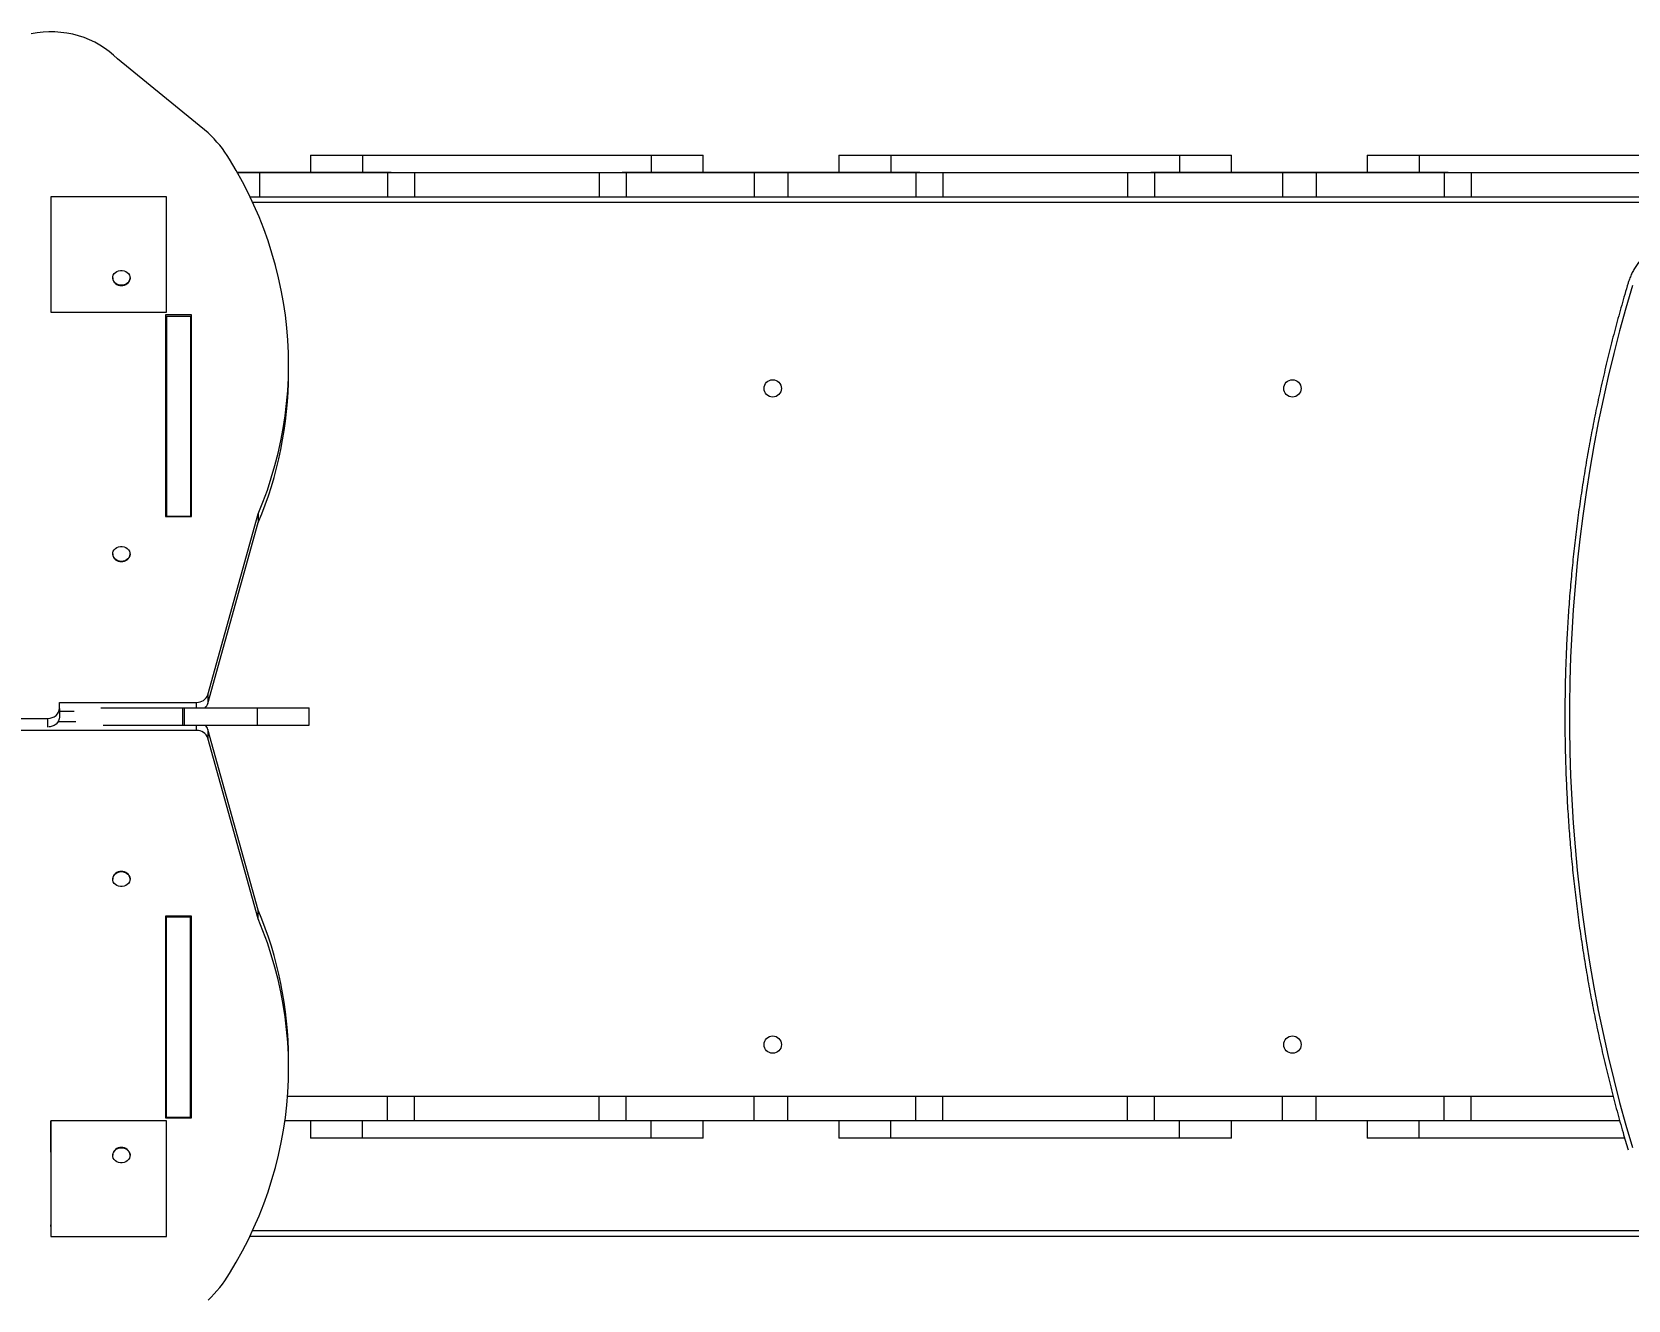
# Model space of a CAD drawing. Header units: millimetres. Extents: x -8092 to 6423, y -6886 to 5604.
# Drawn here: x -2697 to -1315, y -503 to 595 of the extents above; entities that cross this region are included whole.
import ezdxf

# ---------------------------------------------------------------- set-up
doc = ezdxf.new("R2010")
doc.units = ezdxf.units.MM
for name, color, linetype in [('DIKOM_ОБЪЕКТ', 7, 'Continuous'), ('DIKOM_РАЗМЕР_ЗОНА', 7, 'Continuous'), ('DIKOM_РАЗМЕР_ОБЪЕКТА', 7, 'Continuous')]:
    doc.layers.add(name, color=color, linetype=linetype)
doc.styles.add('style1', font='arial.ttf', dxfattribs={"width": 0.8})
doc.dimstyles.new('1-50', dxfattribs={"dimtxt": 300, "dimasz": 200, "dimexe": 100, "dimexo": 0, "dimgap": 100, "dimtad": 1, "dimtxsty": 'style1', "dimcen": 200, "dimclrd": 7, "dimclre": 7, "dimclrt": 7, "dimadec": 1, "dimazin": 2, "dimtfac": 1, "dimtmove": 0, "dimatfit": 2, "dimfxl": 0, "dimlwd": 25, "dimlwe": 18, "dimarcsym": 0})

# ---------------------------------------------------------------- blocks, each defined once
blk = doc.blocks.new('*D9')
at = {"layer": 'Defpoints', "color": 0, "transparency": 16777216}
for p in [(-8092.1, -86.3), (4664.8, -1471.8), (4664.8, -6785.9)]:
    blk.add_point(p, dxfattribs=at)
at = {"layer": 'DIKOM_РАЗМЕР_ЗОНА', "color": 7, "lineweight": 18, "transparency": 16777216}
for p, q in [((-8092.1, -86.3), (-8092.1, -6885.9)), ((4664.8, -1471.8), (4664.8, -6885.9))]:
    blk.add_line(p, q, dxfattribs=at)
at = {"layer": 'DIKOM_РАЗМЕР_ЗОНА', "color": 7, "lineweight": 25, "transparency": 16777216}
blk.add_line((-7892.1, -6785.9), (4464.8, -6785.9), dxfattribs=at)
at = {"layer": 'DIKOM_РАЗМЕР_ЗОНА', "color": 7, "transparency": 16777216}
for points in [[(-7892.1, -6752.6), (-7892.1, -6819.3), (-8092.1, -6785.9)], [(4464.8, -6752.6), (4464.8, -6819.3), (4664.8, -6785.9)]]:
    blk.add_solid(points, dxfattribs=at)
at = {"layer": 'DIKOM_РАЗМЕР_ЗОНА', "color": 7, "transparency": 16777216, "insert": (-2159.8, -6532.7), "char_height": 300, "attachment_point": 5, "style": 'style1'}
blk.add_mtext('12760', dxfattribs=at)
blk = doc.blocks.new('*D11')
at = {"layer": 'Defpoints', "color": 0, "transparency": 16777216}
for p in [(-6092.1, -310.8), (2568.3, -2361.5), (2568.3, -4925.8)]:
    blk.add_point(p, dxfattribs=at)
at = {"layer": 'DIKOM_РАЗМЕР_ОБЪЕКТА', "color": 7, "lineweight": 18, "transparency": 16777216}
for p, q in [((-6092.1, -310.8), (-6092.1, -5025.8)), ((2568.3, -2361.5), (2568.3, -5025.8))]:
    blk.add_line(p, q, dxfattribs=at)
at = {"layer": 'DIKOM_РАЗМЕР_ОБЪЕКТА', "color": 7, "lineweight": 25, "transparency": 16777216}
blk.add_line((-5892.1, -4925.8), (2368.3, -4925.8), dxfattribs=at)
at = {"layer": 'DIKOM_РАЗМЕР_ОБЪЕКТА', "color": 7, "transparency": 16777216}
for points in [[(-5892.1, -4892.4), (-5892.1, -4959.1), (-6092.1, -4925.8)], [(2368.3, -4892.4), (2368.3, -4959.1), (2568.3, -4925.8)]]:
    blk.add_solid(points, dxfattribs=at)
at = {"layer": 'DIKOM_РАЗМЕР_ОБЪЕКТА', "color": 7, "transparency": 16777216, "insert": (-2605.9, -4672.6), "char_height": 300, "attachment_point": 5, "style": 'style1'}
blk.add_mtext('8660', dxfattribs=at)

msp = doc.modelspace()

# ---------------------------------------------------------------- linework, layer by layer
at = {"layer": 'DIKOM_ОБЪЕКТ', "color": 7, "linetype": 'Continuous', "lineweight": 15}
for p, q in [((-2544.088, 507.597), (-2622.539, 571.476)), ((-2455.417, 488.232), (-2455.417, 473.332)), ((-2455.417, 488.232), (-2410.417, 488.232)), ((-2410.417, 488.232), (-2160.417, 488.232)), ((-2410.417, 488.232), (-2410.417, 473.332)), ((-2160.417, 488.232), (-2115.417, 488.232)), ((-2160.417, 488.232), (-2160.417, 473.332)), ((-2115.417, 473.332), (-2115.417, 488.232)), ((-1997.917, 488.232), (-1997.917, 473.332)), ((-1997.917, 488.232), (-1952.917, 488.232)), ((-1952.917, 488.232), (-1702.917, 488.232)), ((-1952.917, 488.232), (-1952.917, 473.332)), ((-1702.917, 488.232), (-1657.917, 488.232)), ((-1702.917, 488.232), (-1702.917, 473.332)), ((-1657.917, 473.332), (-1657.917, 488.232)), ((-1540.417, 488.232), (-1540.417, 473.332)), ((-1540.417, 488.232), (-1495.417, 488.232)), ((-1495.417, 488.232), (-1245.417, 488.232)), ((-1495.417, 488.232), (-1495.417, 473.332)), ((-2518.782, 473.332), (-2484.833, 473.332)), ((-2518.726, 473.232), (-2499.5, 473.232)), ((-2499.5, 473.232), (-2499.5, 452.232)), ((-2499.5, 473.232), (-2388.709, 473.232)), ((-2484.833, 473.332), (-2484.833, 473.232)), ((-2484.833, 473.332), (-2385.417, 473.332)), ((-2388.709, 473.232), (-2388.709, 452.232)), ((-2388.709, 473.232), (-2365.417, 473.232)), ((-2385.417, 473.332), (-2385.417, 473.232)), ((-2365.417, 473.232), (-2365.417, 452.232)), ((-2365.417, 473.232), (-2205.417, 473.232)), ((-2205.417, 473.232), (-2205.417, 452.232)), ((-2205.417, 473.232), (-2182.125, 473.232)), ((-2185.417, 473.332), (-2185.417, 473.232)), ((-2185.417, 473.332), (-2086.001, 473.332)), ((-2182.125, 473.232), (-2182.125, 452.232)), ((-2182.125, 473.232), (-2071.334, 473.232)), ((-2086.001, 473.332), (-2086.001, 473.232)), ((-2086.001, 473.332), (-2027.333, 473.332)), ((-2071.334, 473.232), (-2071.334, 452.232)), ((-2071.334, 473.232), (-2042, 473.232)), ((-2042, 473.232), (-2042, 452.232)), ((-2042, 473.232), (-1931.209, 473.232)), ((-2027.333, 473.332), (-2027.333, 473.232)), ((-2027.333, 473.332), (-1927.917, 473.332)), ((-1931.209, 473.232), (-1931.209, 452.232)), ((-1931.209, 473.232), (-1907.917, 473.232)), ((-1927.917, 473.332), (-1927.917, 473.232)), ((-1907.917, 473.232), (-1907.917, 452.232)), ((-1907.917, 473.232), (-1747.917, 473.232)), ((-1747.917, 473.232), (-1747.917, 452.232)), ((-1747.917, 473.232), (-1724.625, 473.232)), ((-1727.917, 473.332), (-1727.917, 473.232)), ((-1727.917, 473.332), (-1628.501, 473.332)), ((-1724.625, 473.232), (-1724.625, 452.232)), ((-1724.625, 473.232), (-1613.834, 473.232)), ((-1628.501, 473.332), (-1628.501, 473.232)), ((-1628.501, 473.332), (-1569.833, 473.332)), ((-1613.834, 473.232), (-1613.834, 452.232)), ((-1613.834, 473.232), (-1584.5, 473.232)), ((-1584.5, 473.232), (-1584.5, 452.232)), ((-1584.5, 473.232), (-1473.709, 473.232)), ((-1569.833, 473.332), (-1569.833, 473.232)), ((-1569.833, 473.332), (-1470.417, 473.332)), ((-1473.709, 473.232), (-1473.709, 452.232)), ((-1473.709, 473.232), (-1450.417, 473.232)), ((-1470.417, 473.332), (-1470.417, 473.232)), ((-1450.417, 473.232), (-1450.417, 452.232)), ((-1450.417, 473.232), (-1290.417, 473.232)), ((-2580.171, 452.232), (-2680.171, 452.232)), ((-2680.171, 452.232), (-2680.171, 352.232)), ((-2580.171, 352.232), (-2580.171, 452.232)), ((-2507.786, 452.232), (-2499.5, 452.232)), ((-1250.382, 447.232), (-2505.438, 447.232)), ((-2499.5, 452.232), (-2388.709, 452.232)), ((-2388.709, 452.232), (-2365.417, 452.232)), ((-2365.417, 452.232), (-2205.417, 452.232)), ((-2205.417, 452.232), (-2182.125, 452.232)), ((-2182.125, 452.232), (-2071.334, 452.232)), ((-2071.334, 452.232), (-2042, 452.232)), ((-2042, 452.232), (-1931.209, 452.232)), ((-1931.209, 452.232), (-1907.917, 452.232)), ((-1907.917, 452.232), (-1747.917, 452.232)), ((-1747.917, 452.232), (-1724.625, 452.232)), ((-1724.625, 452.232), (-1613.834, 452.232)), ((-1613.834, 452.232), (-1584.5, 452.232)), ((-1584.5, 452.232), (-1473.709, 452.232)), ((-1473.709, 452.232), (-1450.417, 452.232)), ((-1450.417, 452.232), (-1290.417, 452.232)), ((-2626.671, 382.003), (-2626.671, 381.84)), ((-2611.671, 381.84), (-2611.671, 382.003)), ((-2680.171, 352.232), (-2580.171, 352.232)), ((-2580.921, 349.859), (-2580.921, 175.355)), ((-2558.421, 349.859), (-2580.921, 349.859)), ((-2580.171, 348.928), (-2559.171, 348.928)), ((-2580.171, 348.928), (-2580.171, 175.723)), ((-2559.171, 348.928), (-2559.171, 175.723)), ((-2558.421, 175.355), (-2558.421, 349.859)), ((-2580.171, 342.359), (-2580.921, 342.359)), ((-2580.921, 338.749), (-2580.171, 338.749)), ((-2580.921, 336.337), (-2580.171, 336.337)), ((-2558.421, 342.359), (-2559.171, 342.359)), ((-2474.371, 299.515), (-2474.371, 307.015)), ((-2580.921, 175.355), (-2558.421, 175.355)), ((-2580.171, 175.723), (-2559.171, 175.723)), ((-2580.171, 175.355), (-2580.171, 175.723)), ((-2559.171, 175.355), (-2559.171, 175.723)), ((-2544.287, 21.144), (-2500.704, 177.56)), ((-2544.287, 13.644), (-2500.704, 170.06)), ((-2500.704, 177.56), (-2500.704, 170.06)), ((-2626.671, 142.98), (-2626.671, 142.817)), ((-2611.671, 142.817), (-2611.671, 142.98)), ((-2672.813, 9.319), (-2672.813, 14.515)), ((-2672.813, 14.515), (-2554.007, 14.515)), ((-2554.007, 9.72), (-2554.007, 14.515)), ((-2544.287, 21.144), (-2544.287, 13.644)), ((-2920.252, 0.659), (-2682.813, 0.659)), ((-2682.813, -6.832), (-2682.813, 0.659)), ((-2672.813, 9.319), (-2672.813, 1.819)), ((-2672.813, 7.015), (-2659.907, 7.015)), ((-2636.972, 9.72), (-2566.219, 9.72)), ((-2566.219, 9.72), (-2566.219, -5.28)), ((-2566.219, 9.72), (-2564.749, 9.72)), ((-2564.749, 9.72), (-2564.749, -5.28)), ((-2564.749, 9.72), (-2501.588, 9.72)), ((-2501.588, 9.72), (-2501.588, -5.28)), ((-2501.588, 9.72), (-2456.536, 9.72)), ((-2456.536, -5.28), (-2456.536, 9.72)), ((-2554.007, -9.793), (-3130.089, -9.793)), ((-2658.641, -2.293), (-2674.013, -2.293)), ((-2634.845, -5.28), (-2566.219, -5.28)), ((-2566.219, -5.28), (-2564.749, -5.28)), ((-2564.749, -5.28), (-2501.588, -5.28)), ((-2554.007, -9.793), (-2554.007, -5.28)), ((-2544.287, -8.922), (-2544.287, -16.422)), ((-2500.704, -165.338), (-2544.287, -8.922)), ((-2501.588, -5.28), (-2456.536, -5.28)), ((-2500.704, -172.838), (-2544.287, -16.422)), ((-2626.671, -138.373), (-2626.671, -138.539)), ((-2611.671, -138.539), (-2611.671, -138.373)), ((-2500.704, -172.838), (-2500.704, -165.338)), ((-2558.421, -170.633), (-2580.921, -170.633)), ((-2580.921, -170.633), (-2580.921, -345.137)), ((-2580.171, -170.633), (-2580.171, -171.282)), ((-2580.171, -171.282), (-2559.171, -171.282)), ((-2580.171, -344.487), (-2580.171, -171.282)), ((-2559.171, -170.633), (-2559.171, -171.282)), ((-2559.171, -344.487), (-2559.171, -171.282)), ((-2558.421, -345.137), (-2558.421, -170.633)), ((-2474.371, -302.293), (-2474.371, -294.793)), ((-2580.171, -326.768), (-2580.921, -326.768)), ((-2558.421, -326.768), (-2559.171, -326.768)), ((-2388.709, -326.768), (-2475.285, -326.768)), ((-2388.709, -347.768), (-2388.709, -326.768)), ((-2365.417, -326.768), (-2388.709, -326.768)), ((-2365.417, -347.768), (-2365.417, -326.768)), ((-2205.417, -326.768), (-2365.417, -326.768)), ((-2205.417, -347.768), (-2205.417, -326.768)), ((-2182.125, -326.768), (-2205.417, -326.768)), ((-2182.125, -347.768), (-2182.125, -326.768)), ((-2071.334, -326.768), (-2182.125, -326.768)), ((-2071.334, -347.768), (-2071.334, -326.768)), ((-2042, -326.768), (-2071.334, -326.768)), ((-2042, -347.768), (-2042, -326.768)), ((-1931.209, -326.768), (-2042, -326.768)), ((-1931.209, -347.768), (-1931.209, -326.768)), ((-1907.917, -326.768), (-1931.209, -326.768)), ((-1907.917, -347.768), (-1907.917, -326.768)), ((-1747.917, -326.768), (-1907.917, -326.768)), ((-1747.917, -347.768), (-1747.917, -326.768)), ((-1724.625, -326.768), (-1747.917, -326.768)), ((-1724.625, -347.768), (-1724.625, -326.768)), ((-1613.834, -326.768), (-1724.625, -326.768)), ((-1613.834, -347.768), (-1613.834, -326.768)), ((-1584.5, -326.768), (-1613.834, -326.768)), ((-1584.5, -347.768), (-1584.5, -326.768)), ((-1473.709, -326.768), (-1584.5, -326.768)), ((-1473.709, -347.768), (-1473.709, -326.768)), ((-1450.417, -326.768), (-1473.709, -326.768)), ((-1450.417, -347.768), (-1450.417, -326.768)), ((-1327.323, -326.768), (-1450.417, -326.768)), ((-2580.171, -331.896), (-2580.921, -331.896)), ((-2580.171, -334.308), (-2580.921, -334.308)), ((-2580.921, -337.637), (-2580.171, -337.637)), ((-2580.921, -345.137), (-2558.421, -345.137)), ((-2580.171, -344.487), (-2559.171, -344.487)), ((-2559.171, -337.637), (-2558.421, -337.637)), ((-2680.288, -374.768), (-2680.288, -347.768)), ((-2680.171, -355.768), (-2680.288, -355.768)), ((-2580.171, -347.768), (-2680.171, -347.768)), ((-2680.171, -347.768), (-2680.171, -447.768)), ((-2580.171, -447.768), (-2580.171, -347.768)), ((-2385.417, -347.868), (-2477.548, -347.868)), ((-2388.709, -347.768), (-2477.534, -347.768)), ((-2455.417, -347.868), (-2455.417, -362.768)), ((-2410.417, -362.768), (-2410.417, -347.868)), ((-2365.417, -347.768), (-2388.709, -347.768)), ((-2385.417, -347.868), (-2385.417, -347.768)), ((-2205.417, -347.768), (-2365.417, -347.768)), ((-2182.125, -347.768), (-2205.417, -347.768)), ((-2185.417, -347.868), (-2185.417, -347.768)), ((-2086.001, -347.868), (-2185.417, -347.868)), ((-2071.334, -347.768), (-2182.125, -347.768)), ((-2160.417, -362.768), (-2160.417, -347.868)), ((-2115.417, -362.768), (-2115.417, -347.868)), ((-2086.001, -347.868), (-2086.001, -347.768)), ((-2027.333, -347.868), (-2086.001, -347.868)), ((-2042, -347.768), (-2071.334, -347.768)), ((-1931.209, -347.768), (-2042, -347.768)), ((-2027.333, -347.868), (-2027.333, -347.768)), ((-1927.917, -347.868), (-2027.333, -347.868)), ((-1997.917, -347.868), (-1997.917, -362.768)), ((-1952.917, -362.768), (-1952.917, -347.868)), ((-1907.917, -347.768), (-1931.209, -347.768)), ((-1927.917, -347.868), (-1927.917, -347.768)), ((-1747.917, -347.768), (-1907.917, -347.768)), ((-1724.625, -347.768), (-1747.917, -347.768)), ((-1727.917, -347.868), (-1727.917, -347.768)), ((-1628.501, -347.868), (-1727.917, -347.868)), ((-1613.834, -347.768), (-1724.625, -347.768)), ((-1702.917, -362.768), (-1702.917, -347.868)), ((-1657.917, -362.768), (-1657.917, -347.868)), ((-1628.501, -347.868), (-1628.501, -347.768)), ((-1569.833, -347.868), (-1628.501, -347.868)), ((-1584.5, -347.768), (-1613.834, -347.768)), ((-1473.709, -347.768), (-1584.5, -347.768)), ((-1569.833, -347.868), (-1569.833, -347.768)), ((-1470.417, -347.868), (-1569.833, -347.868)), ((-1540.417, -347.868), (-1540.417, -362.768)), ((-1495.417, -362.768), (-1495.417, -347.868)), ((-1450.417, -347.768), (-1473.709, -347.768)), ((-1470.417, -347.868), (-1470.417, -347.768)), ((-1321.743, -347.768), (-1450.417, -347.768)), ((-2410.417, -362.768), (-2455.417, -362.768)), ((-2160.417, -362.768), (-2410.417, -362.768)), ((-2115.417, -362.768), (-2160.417, -362.768)), ((-1952.917, -362.768), (-1997.917, -362.768)), ((-1702.917, -362.768), (-1952.917, -362.768)), ((-1657.917, -362.768), (-1702.917, -362.768)), ((-1495.417, -362.768), (-1540.417, -362.768)), ((-1317.526, -362.768), (-1495.417, -362.768)), ((-2626.671, -377.396), (-2626.671, -377.562)), ((-2611.671, -377.562), (-2611.671, -377.396)), ((-2680.288, -439.294), (-2680.171, -437.768)), ((-2680.171, -437.768), (-2680.288, -437.768)), ((-2680.171, -447.768), (-2680.288, -447.768)), ((-2680.171, -447.768), (-2580.171, -447.768)), ((-1263.315, -447.768), (-2507.909, -447.768)), ((-2505.556, -442.768), (-1250.382, -442.768))]:
    msp.add_line(p, q, dxfattribs=at)
at = {"layer": 'DIKOM_ОБЪЕКТ', "color": 7, "linetype": 'Continuous', "lineweight": 15, "flags": 128}
for points in [[(-2622.539, 571.476), (-2625.993, 574.824), (-2629.705, 577.957), (-2633.658, 580.861), (-2637.834, 583.521), (-2642.211, 585.926), (-2646.77, 588.062), (-2651.489, 589.921), (-2656.344, 591.493), (-2661.313, 592.771), (-2666.373, 593.749), (-2671.498, 594.421), (-2676.665, 594.786), (-2681.848, 594.84), (-2687.023, 594.585), (-2692.166, 594.02), (-2697.251, 593.149)], [(-2500.704, 177.56), (-2496.563, 187.884), (-2492.767, 198.308), (-2489.321, 208.822), (-2486.226, 219.418), (-2483.485, 230.087), (-2481.101, 240.82), (-2479.075, 251.607), (-2477.409, 262.442), (-2476.105, 273.313), (-2475.164, 284.212), (-2474.586, 295.13), (-2474.372, 306.058), (-2474.522, 316.987), (-2475.037, 327.908), (-2475.914, 338.811), (-2477.155, 349.687), (-2478.757, 360.529), (-2480.72, 371.325), (-2483.042, 382.068), (-2485.72, 392.749), (-2488.753, 403.358), (-2492.139, 413.887), (-2495.873, 424.328), (-2499.954, 434.67), (-2504.378, 444.906), (-2509.141, 455.028), (-2514.239, 465.026), (-2519.668, 474.893), (-2525.423, 484.62)], [(-2619.171, 375.508), (-2620.783, 375.66), (-2622.32, 376.108), (-2623.71, 376.832), (-2624.887, 377.798), (-2625.797, 378.961), (-2626.398, 380.265), (-2626.66, 381.651), (-2626.572, 383.054), (-2626.138, 384.407), (-2625.379, 385.648), (-2624.329, 386.719), (-2623.037, 387.569), (-2621.565, 388.158), (-2619.982, 388.46), (-2618.36, 388.46), (-2616.776, 388.158), (-2615.304, 387.569), (-2614.013, 386.719), (-2612.963, 385.648), (-2612.204, 384.407), (-2611.77, 383.054), (-2611.682, 381.651), (-2611.944, 380.265), (-2612.544, 378.961), (-2613.454, 377.798), (-2614.632, 376.832), (-2616.022, 376.108), (-2617.559, 375.66), (-2619.171, 375.508)], [(-1310.87, 375.346), (-1316.552, 355.818), (-1321.928, 336.184), (-1326.995, 316.45), (-1331.754, 296.622), (-1336.201, 276.705), (-1340.337, 256.705), (-1344.159, 236.63), (-1347.667, 216.484), (-1350.859, 196.273), (-1353.735, 176.004), (-1356.293, 155.684), (-1358.533, 135.317), (-1360.455, 114.91), (-1362.057, 94.469), (-1363.339, 74.001), (-1364.301, 53.511), (-1364.943, 33.006), (-1365.263, 12.491), (-1365.263, -8.026), (-1364.943, -28.541), (-1364.301, -49.046), (-1363.339, -69.536), (-1362.057, -90.004), (-1360.455, -110.445), (-1358.533, -130.852), (-1356.293, -151.219), (-1353.735, -171.54), (-1350.859, -191.808), (-1347.667, -212.019), (-1344.159, -232.165), (-1340.337, -252.24), (-1336.201, -272.24), (-1331.754, -292.157), (-1326.995, -311.985), (-1321.928, -331.719), (-1316.552, -351.353), (-1310.87, -370.881)], [(-2619.171, 136.485), (-2620.783, 136.637), (-2622.32, 137.085), (-2623.71, 137.809), (-2624.887, 138.775), (-2625.797, 139.938), (-2626.398, 141.242), (-2626.66, 142.628), (-2626.572, 144.031), (-2626.138, 145.384), (-2625.379, 146.625), (-2624.329, 147.696), (-2623.037, 148.546), (-2621.565, 149.135), (-2619.982, 149.437), (-2618.36, 149.437), (-2616.776, 149.135), (-2615.304, 148.546), (-2614.013, 147.696), (-2612.963, 146.625), (-2612.204, 145.384), (-2611.77, 144.031), (-2611.682, 142.628), (-2611.944, 141.242), (-2612.544, 139.938), (-2613.454, 138.775), (-2614.632, 137.809), (-2616.022, 137.085), (-2617.559, 136.637), (-2619.171, 136.485)], [(-2682.813, 0.659), (-2680.863, 0.825), (-2678.987, 1.318), (-2677.258, 2.118), (-2675.742, 3.195), (-2674.499, 4.508), (-2673.575, 6.005), (-2673.005, 7.63), (-2672.813, 9.319)], [(-2672.813, 1.819), (-2673.005, 0.13), (-2673.575, -1.495), (-2674.499, -2.992), (-2675.742, -4.305), (-2677.258, -5.382), (-2678.987, -6.182), (-2680.863, -6.675), (-2682.001, -6.813)], [(-2619.171, -132.044), (-2617.559, -132.196), (-2616.022, -132.644), (-2614.632, -133.368), (-2613.454, -134.334), (-2612.544, -135.497), (-2611.944, -136.802), (-2611.682, -138.188), (-2611.77, -139.59), (-2612.204, -140.943), (-2612.963, -142.184), (-2614.013, -143.255), (-2615.304, -144.105), (-2616.776, -144.694), (-2618.36, -144.996), (-2619.982, -144.996), (-2621.565, -144.694), (-2623.037, -144.105), (-2624.329, -143.255), (-2625.379, -142.184), (-2626.138, -140.943), (-2626.572, -139.59), (-2626.66, -138.188), (-2626.398, -136.802), (-2625.797, -135.497), (-2624.887, -134.334), (-2623.71, -133.368), (-2622.32, -132.644), (-2620.783, -132.196), (-2619.171, -132.044)], [(-2525.423, -479.897), (-2519.668, -470.17), (-2514.239, -460.304), (-2509.141, -450.306), (-2504.378, -440.184), (-2499.954, -429.948), (-2495.873, -419.605), (-2492.139, -409.165), (-2488.753, -398.636), (-2485.72, -388.027), (-2483.042, -377.346), (-2480.72, -366.603), (-2478.757, -355.806), (-2477.155, -344.965), (-2475.914, -334.089), (-2475.037, -323.185), (-2474.522, -312.265), (-2474.372, -301.336), (-2474.586, -290.408), (-2475.164, -279.49), (-2476.105, -268.591), (-2477.409, -257.719), (-2479.075, -246.885), (-2481.101, -236.097), (-2483.485, -225.365), (-2486.226, -214.696), (-2489.321, -204.1), (-2492.767, -193.586), (-2496.563, -183.162), (-2500.704, -172.838)], [(-2619.171, -371.067), (-2617.559, -371.219), (-2616.022, -371.667), (-2614.632, -372.391), (-2613.454, -373.357), (-2612.544, -374.52), (-2611.944, -375.825), (-2611.682, -377.211), (-2611.77, -378.613), (-2612.204, -379.966), (-2612.963, -381.207), (-2614.013, -382.278), (-2615.304, -383.128), (-2616.776, -383.717), (-2618.36, -384.019), (-2619.982, -384.019), (-2621.565, -383.717), (-2623.037, -383.128), (-2624.329, -382.278), (-2625.379, -381.207), (-2626.138, -379.966), (-2626.572, -378.613), (-2626.66, -377.211), (-2626.398, -375.825), (-2625.797, -374.52), (-2624.887, -373.357), (-2623.71, -372.391), (-2622.32, -371.667), (-2620.783, -371.219), (-2619.171, -371.067)]]:
    msp.add_lwpolyline(points, dxfattribs=at)
at = {"layer": 'DIKOM_ОБЪЕКТ', "color": 7, "linetype": 'Continuous', "lineweight": 15}
for centre in [(-2055.171, 286.232), (-1605.171, 286.232), (-2055.171, -281.768), (-1605.171, -281.768)]:
    msp.add_circle(centre, 7.5, dxfattribs=at)
for centre, radius, start, end in [((-2622.582, 424.767), 114.115, 31.634165, 46.539451), ((-2619.69, 382.32), 6.997, 183.956555, 274.256002), ((-2618.651, 382.32), 6.997, 265.741971, 356.045471), ((-2808.013, 299.977), 333.642, 337.083336, 359.920605), ((-2619.69, 143.297), 6.997, 183.956745, 274.255942), ((-2618.651, 143.297), 6.997, 265.742032, 356.045281), ((-2553.575, 24.322), 9.817, 267.473221, 341.108595), ((-2552.421, 16.011), 8.472, 312.048576, 343.772906), ((-2553.575, -19.6), 9.817, 18.891405, 92.526779), ((-2552.295, -11.219), 8.331, 16.002576, 45.470682), ((-2619.69, -138.856), 6.997, 85.74389, 176.043423), ((-2618.651, -138.856), 6.997, 3.954551, 94.258137), ((-2808.185, -295.29), 333.814, 0.085353, 22.9107), ((-2619.69, -377.879), 6.997, 85.743782, 176.043401), ((-2618.651, -377.879), 6.997, 3.954573, 94.258245), ((-2622.583, -420.044), 114.116, 313.460593, 328.365718)]:
    msp.add_arc(centre, radius, start, end, dxfattribs=at)
for points, knots in [([(-1279.268, 413.242), (-1279.966, 413.041), (-1281.888, 412.488), (-1284.969, 411.338), (-1288.465, 409.717), (-1291.837, 407.806), (-1295.067, 405.621), (-1298.135, 403.173), (-1301.026, 400.475), (-1303.72, 397.543), (-1306.203, 394.394), (-1308.46, 391.046), (-1310.479, 387.519), (-1312.241, 383.831), (-1313.592, 380.429), (-1314.283, 378.237), (-1314.561, 377.355)], [0, 0, 0, 0, 0.04277014, 0.11779428, 0.19286829, 0.26802749, 0.34328542, 0.41864598, 0.49411185, 0.56968427, 0.64535554, 0.72112087, 0.79697025, 0.872894, 0.94888384, 1, 1, 1, 1]), ([(-1314.561, 377.355), (-1315.523, 374.114), (-1318.31, 364.731), (-1322.714, 349.128), (-1327.682, 330.523), (-1332.373, 311.829), (-1336.788, 293.053), (-1340.927, 274.199), (-1344.788, 255.274), (-1348.37, 236.281), (-1351.672, 217.227), (-1354.693, 198.115), (-1357.433, 178.952), (-1359.891, 159.741), (-1362.066, 140.489), (-1363.958, 121.2), (-1365.566, 101.879), (-1366.889, 82.533), (-1367.928, 63.164), (-1368.681, 43.78), (-1369.15, 24.384), (-1369.333, 4.983), (-1369.23, -14.419), (-1368.843, -33.817), (-1368.17, -53.205), (-1367.212, -72.578), (-1365.97, -91.932), (-1364.443, -111.26), (-1362.631, -130.559), (-1360.537, -149.822), (-1358.159, -169.045), (-1355.499, -188.223), (-1352.557, -207.35), (-1349.334, -226.421), (-1345.831, -245.432), (-1342.049, -264.377), (-1337.989, -283.252), (-1333.652, -302.05), (-1329.04, -320.769), (-1324.148, -339.4), (-1319.326, -356.777), (-1316.034, -367.907), (-1314.561, -372.89)], [0, 0, 0, 0, 0.013408523, 0.038828113, 0.064247999, 0.089667979, 0.115088003, 0.140508133, 0.165928368, 0.191348687, 0.216769052, 0.242189483, 0.267609968, 0.293030507, 0.318451098, 0.34387174, 0.369292425, 0.394713138, 0.42013388, 0.445554638, 0.470975433, 0.496396238, 0.521817056, 0.547237878, 0.572658713, 0.598079532, 0.623500354, 0.648921153, 0.674341961, 0.699762725, 0.72518346, 0.750604185, 0.776024863, 0.801445529, 0.826866106, 0.852286674, 0.877707145, 0.903127576, 0.928547933, 0.953968243, 0.979388476, 1, 1, 1, 1])]:
    msp.add_open_spline(points, degree=3, knots=knots, dxfattribs=at)

# ---------------------------------------------------------------- dimensions: what is measured, and where the dimension line sits
at = {"layer": 'DIKOM_РАЗМЕР_ЗОНА'}
dim = msp.add_linear_dim(base=(4664.839, -6785.918), p1=(-8092.064, -86.271), p2=(4664.839, -1471.84), text='12760', dimstyle='1-50', dxfattribs=at)
dim.commit()
dim.dimension.update_dxf_attribs({"geometry": '*D9', "text_midpoint": (-2159.843, -6785.918), "dimtype": 160})
at = {"layer": 'DIKOM_РАЗМЕР_ОБЪЕКТА'}
dim = msp.add_linear_dim(base=(2568.274, -4925.777), p1=(-6092.064, -310.768), p2=(2568.274, -2361.54), text='8660', dimstyle='1-50', dxfattribs=at)
dim.commit()
dim.dimension.update_dxf_attribs({"geometry": '*D11', "text_midpoint": (-2605.904, -4925.777), "dimtype": 160})

doc.saveas('drawing.dxf')
